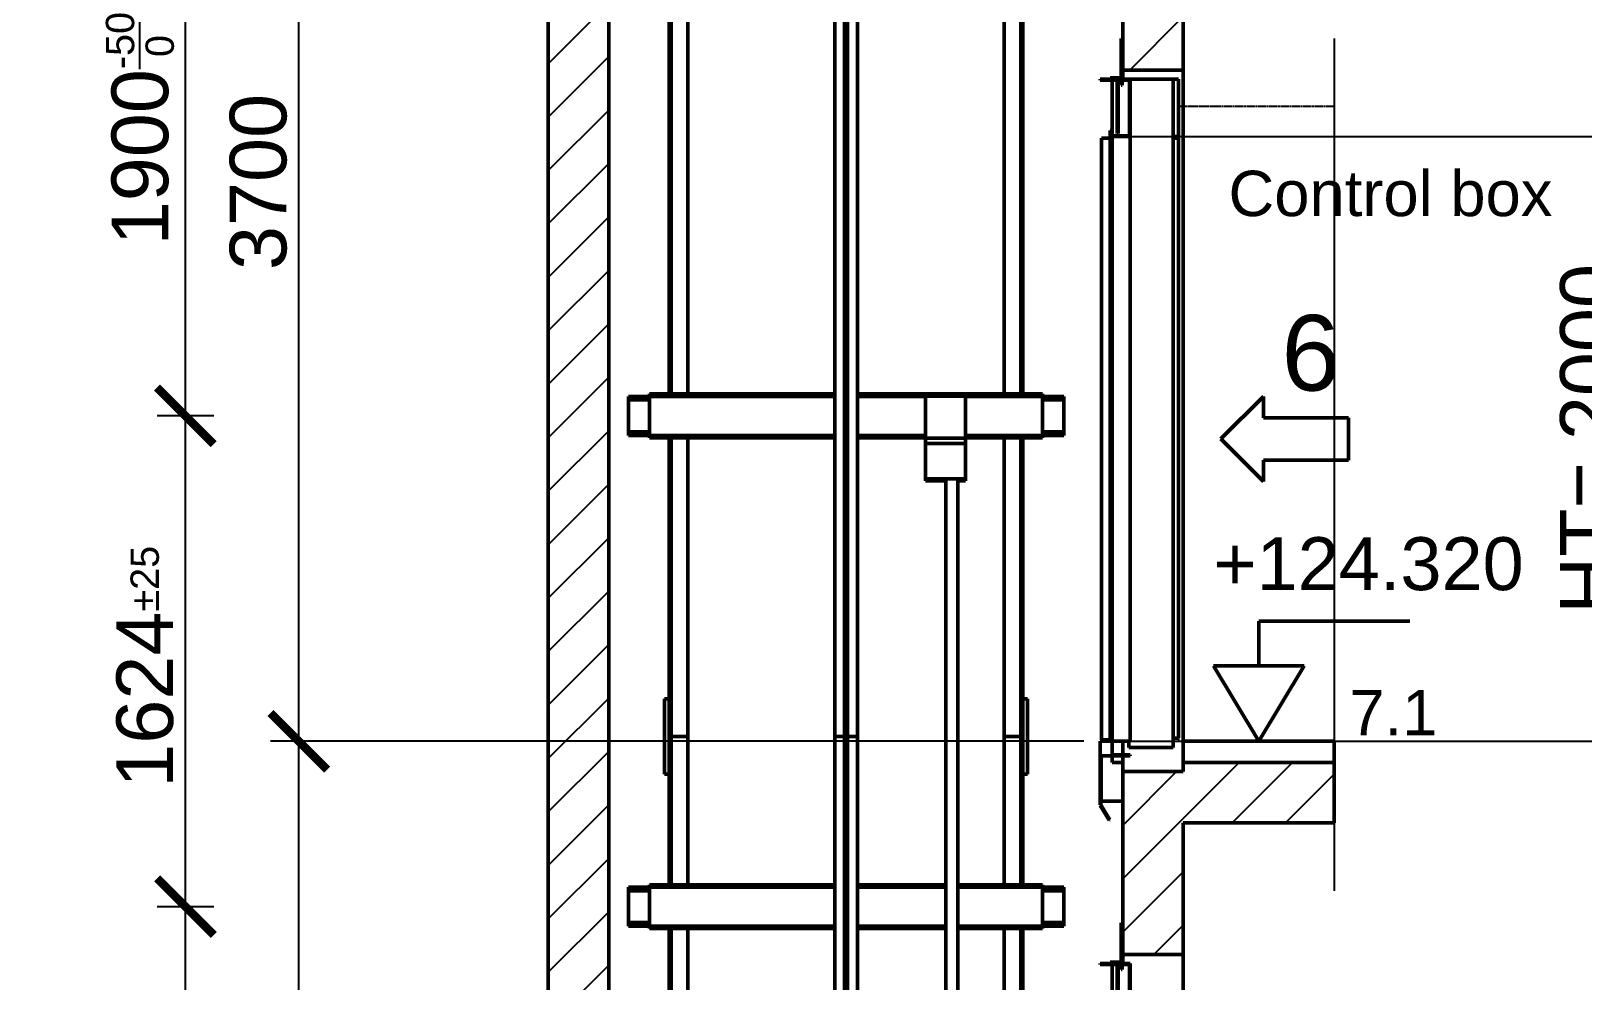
# Model space of a CAD drawing. Header units: millimetres. Extents: x -9546 to 173314, y -46180 to 27253.
# Drawn here: x 68157 to 73290, y -17164 to -14022 of the extents above; entities that cross this region are included whole.
import ezdxf

# ---------------------------------------------------------------- set-up
doc = ezdxf.new("R2010")
doc.units = ezdxf.units.MM
doc.linetypes.add('AM_ISO02W050', pattern=[7.5, 6, -1.5])
doc.linetypes.add('AM_ISO08W050', pattern=[18, 12, -1.5, 3, -1.5])
for name, color, linetype, lineweight in [('AM_0', 7, 'Continuous', 50), ('AM_5', 3, 'Continuous', 25), ('AM_8', 1, 'Continuous', 25), ('LDCar-AM_0', 7, 'Continuous', 50), ('LDCar-AM_4', 3, 'Continuous', 25), ('LDDoorFixingPoints-AM_0', 7, 'Continuous', 50), ('LDGuides-AM_0', 7, 'Continuous', 50), ('LDHallButton-AM_0', 7, 'Continuous', 50), ('LDHallButton-AM_3', 6, 'AM_ISO02W050', 25), ('LDRailBrackets-AM_0', 7, 'Continuous', 50), ('LDShaft-AM_0', 7, 'Continuous', 50), ('LDShaft-AM_5', 3, 'Continuous', 25), ('LDShaft-AM_7', 4, 'AM_ISO08W050', 25)]:
    doc.layers.add(name, color=color, linetype=linetype, lineweight=lineweight)
doc.styles.add('LD', font='ARIALUNI.ttf')
doc.dimstyles.new('LIFT', dxfattribs={"dimtxt": 2.5, "dimasz": 2.5, "dimexe": 1.25, "dimexo": 0, "dimgap": 0.5, "dimtad": 1, "dimdec": 0, "dimzin": 1, "dimdsep": 46, "dimtxsty": 'LD', "dimblk": 'ARCHTICK', "dimcen": 0, "dimdle": 1, "dimclrd": 3, "dimclre": 3, "dimclrt": 4, "dimadec": 0, "dimazin": 0, "dimtp": 0.1, "dimtm": 0.1, "dimtfac": 0.71, "dimtdec": 0, "dimtix": 1, "dimtmove": 0, "dimatfit": 3, "dimfxl": 1, "dimtolj": 1, "dimarcsym": 0})

# ---------------------------------------------------------------- blocks, each defined once
blk = doc.blocks.new('LD_20260611094835_0000028C')
at = {"layer": 'AM_8'}
for p, q in [((-1900, 21611.3), (-1700, 21811.3)), ((23.2, 21590), (200, 21766.8)), ((-1900, 21434.5), (-1700, 21634.5)), ((-1900, 21257.7), (-1700, 21457.7)), ((-1900, 21081), (-1700, 21281)), ((-1900, 20904.2), (-1700, 21104.2)), ((-1900, 20727.4), (-1700, 20927.4)), ((-1900, 20550.6), (-1700, 20750.6)), ((-1900, 20373.9), (-1700, 20573.9)), ((-1900, 20197.1), (-1700, 20397.1)), ((-1900, 20020.3), (-1700, 20220.3)), ((-1900, 19843.5), (-1700, 20043.5)), ((-1900, 19666.8), (-1700, 19866.8)), ((-1900, 19490), (-1700, 19690)), ((-1900, 19313.2), (-1700, 19513.2)), ((-1900, 19136.4), (-1700, 19336.4)), ((0, 18915.1), (384.9, 19300)), ((200, 19291.9), (208.1, 19300)), ((361.7, 19100), (561.7, 19300)), ((0, 19091.9), (178.1, 19270)), ((0, 19268.7), (1.3, 19270)), ((538.4, 19100), (700, 19261.6)), ((-1900, 18959.7), (-1700, 19159.7)), ((-1900, 18782.9), (-1700, 18982.9)), ((0, 18738.3), (200, 18938.3)), ((-1900, 18606.1), (-1700, 18806.1)), ((103.4, 18665), (200, 18761.6)), ((-1900, 18429.3), (-1700, 18629.3))]:
    blk.add_line(p, q, dxfattribs=at)
blk = doc.blocks.new('LD_20260611094835_0000028D')
at = {"layer": 'LDShaft-AM_0'}
for p, q in [((-1900, 24391), (-1900, 0)), ((200, 21590), (200, 24391)), ((-1700, 0), (-1700, 24191)), ((0, 24191), (0, 21590)), ((0, 21590), (0, 21560)), ((0, 21590), (80, 21590)), ((80, 21590), (200, 21590)), ((200, 19270), (200, 21590)), ((0, 19370), (0, 19325.5)), ((0, 19322.5), (0, 19270)), ((700, 19300), (200, 19300)), ((200, 19300), (200, 19270)), ((700, 19100), (700, 19300)), ((80, 19270), (0, 19270)), ((0, 19270), (0, 18665)), ((200, 19270), (80, 19270)), ((200, 18665), (200, 19100)), ((200, 19100), (700, 19100)), ((0, 18665), (0, 18635)), ((0, 18665), (80, 18665)), ((80, 18665), (200, 18665)), ((200, 16445), (200, 18665))]:
    blk.add_line(p, q, dxfattribs=at)
blk = doc.blocks.new('LD_20260611094835_000002BD')
at = {"layer": 'LDCar-AM_0'}
for p, q in [((-40, 2190), (-100, 2190)), ((-100, 2190), (-100, 2187)), ((-100, 2187), (-43, 2187)), ((-60, 2187), (-60, 2003)), ((-43, 2187), (-43, 2010)), ((-30, 2190), (-40, 2190)), ((-40, 2010), (-40, 2190)), ((-30, 2190), (-30, 2170)), ((0, 2190), (-30, 2190)), ((-30, 2170), (-27, 2170)), ((-27, 2170), (-27, 2187)), ((-27, 2187), (-3, 2187)), ((-3, 2187), (-3, 2003)), ((0, 2000), (0, 2190)), ((-63.5, 2020), (-66.5, 2020)), ((-66.5, 2020), (-66.5, 2000)), ((-63.5, 2003), (-63.5, 2020)), ((-3, 2003), (-63.5, 2003)), ((-43, 2010), (-40, 2010)), ((-66.5, 1995), (-95, 1995)), ((-95, 1995), (-95, 5)), ((-66.5, 2000), (0, 2000)), ((-66.5, 5), (-66.5, 1995)), ((-60, 2000), (-60, 0)), ((0, 0), (0, 2000)), ((-60, 0), (-100, 0)), ((-100, 0), (-100, -47.5)), ((-95, 5), (-66.5, 5)), ((-60, -44.5), (-60, 0)), ((-60, 0), (0, 0)), ((-100, -47.5), (-100, -210)), ((-97, -210), (-97, -47.5)), ((-97, -47.5), (-60, -47.5)), ((0, -44.5), (-60, -44.5)), ((-60, -47.5), (0, -47.5)), ((0, -47.5), (0, -44.5)), ((-100, -210), (-97, -210)), ((-97.2, -210.2), (-99.8, -211.8)), ((-99.8, -211.8), (-69.8, -260.8)), ((-67.2, -259.2), (-97.2, -210.2)), ((-69.8, -260.8), (-67.2, -259.2))]:
    blk.add_line(p, q, dxfattribs=at)
blk = doc.blocks.new('LD_20260611094835_000002BF')
at = {"layer": 'LDDoorFixingPoints-AM_0'}
for p, q in [((-1, 35), (-5, 35)), ((-5, 35), (-5, -96)), ((-1, -100), (-1, 35)), ((-5, -96), (-41, -96)), ((-41, -96), (-41, -100)), ((-41, -100), (-1, -100))]:
    blk.add_line(p, q, dxfattribs=at)
blk = doc.blocks.new('LD_ENTRY_FLOOR_R')
for p, q in [((0, 0), (-150, 250)), ((150, 250), (0, 0))]:
    blk.add_line(p, q)
at = {"layer": 'AM_0'}
for p, q in [((0, 397.7), (500, 397.7)), ((0, 250), (0, 397.7)), ((-150, 250), (150, 250))]:
    blk.add_line(p, q, dxfattribs=at)
blk = doc.blocks.new('LD_20260611094835_000002CB')
at = {"layer": 'LDCar-AM_0'}
blk.add_blockref('LD_ENTRY_FLOOR_R', (0, 0), dxfattribs=at)
at = {"layer": 'LDCar-AM_0', "style": 'LD'}
blk.add_text('+124.320', height=175, dxfattribs=at).set_placement((-150, 500))
blk = doc.blocks.new('LD_ENTRY_R')
for p, q in [((0, 0), (140.6, 140.6)), ((140.6, 70.3), (140.6, 140.6)), ((140.6, 70.3), (422, 70.3)), ((422, -70.3), (422, 70.3)), ((0, 0), (140.6, -140.6)), ((140.6, -70.3), (422, -70.3)), ((140.6, -70.3), (140.6, -140.6))]:
    blk.add_line(p, q)
blk = doc.blocks.new('LD_20260611094835_000002CC')
at = {"layer": 'LDCar-AM_0'}
blk.add_blockref('LD_ENTRY_R', (0, 0), dxfattribs=at)
at = {"layer": 'LDCar-AM_0', "style": 'LD'}
blk.add_text('6', height=250, dxfattribs=at).set_placement((200, 160))
blk = doc.blocks.new('LD_20260611094835_000002CD')
at = {"layer": 'LDShaft-AM_0'}
for p, q in [((0, 0), (-35, 0)), ((-35, 0), (-35, -70)), ((0, -70), (0, 0)), ((700, 0), (200, 0)), ((200, 0), (200, -70)), ((700, -70), (700, 0)), ((-35, -70), (0, -70)), ((200, -70), (700, -70))]:
    blk.add_line(p, q, dxfattribs=at)
blk = doc.blocks.new('LD_20260611094835_000002CE')
at = {"layer": 'LDShaft-AM_0'}
for p, q in [((0, 0), (-35, 0)), ((-35, 0), (-35, -1)), ((0, -1), (0, 0)), ((-71, -1), (-71, -151)), ((-35, -1), (-71, -1)), ((-35, -1), (0, -1)), ((0, -151), (0, -22.5)), ((-71, -151), (0, -151))]:
    blk.add_line(p, q, dxfattribs=at)
blk = doc.blocks.new('LD_20260611094835_000002CF')
at = {"layer": 'LDHallButton-AM_0'}
for p, q in [((-33, 2190), (-175, 2190)), ((-15, 2190), (-33, 2190)), ((-33, 2190), (-33, 2000)), ((-33, -20), (-33, 2190)), ((-15, 2000), (-15, 2190)), ((-33, 2000), (-15, 2000)), ((-15, 1995), (-33, 1995)), ((-33, 1995), (-33, 10)), ((-15, 10), (-15, 1995)), ((-180, 0), (-180, -20)), ((-33, 10), (-15, 10)), ((-180, -20), (-33, -20))]:
    blk.add_line(p, q, dxfattribs=at)
at = {"layer": 'LDHallButton-AM_3'}
for p, q in [((500, 2100), (-15, 2100)), ((-15, 2100), (-15, 0)), ((-15, 0), (500, 0))]:
    blk.add_line(p, q, dxfattribs=at)
blk = doc.blocks.new('LD_20260611094835_000002D0')
at = {"layer": 'LDCar-AM_0'}
for p, q in [((-40, 2190), (-100, 2190)), ((-100, 2190), (-100, 2187)), ((-100, 2187), (-43, 2187)), ((-60, 2187), (-60, 2003)), ((-43, 2187), (-43, 2010)), ((-30, 2190), (-40, 2190)), ((-40, 2010), (-40, 2190)), ((-30, 2190), (-30, 2170)), ((0, 2190), (-30, 2190)), ((-30, 2170), (-27, 2170)), ((-27, 2170), (-27, 2187)), ((-27, 2187), (-3, 2187)), ((-3, 2187), (-3, 2003)), ((0, 2000), (0, 2190)), ((-63.5, 2020), (-66.5, 2020)), ((-66.5, 2020), (-66.5, 2000)), ((-63.5, 2003), (-63.5, 2020)), ((-3, 2003), (-63.5, 2003)), ((-43, 2010), (-40, 2010)), ((-66.5, 1995), (-95, 1995)), ((-95, 1995), (-95, 5)), ((-66.5, 2000), (0, 2000)), ((-66.5, 5), (-66.5, 1995)), ((-60, 2000), (-60, 0)), ((0, 0), (0, 2000)), ((-60, 0), (-100, 0)), ((-100, 0), (-100, -47.5)), ((-95, 5), (-66.5, 5)), ((-60, -44.5), (-60, 0)), ((-60, 0), (0, 0)), ((-100, -47.5), (-100, -210)), ((-97, -210), (-97, -47.5)), ((-97, -47.5), (-60, -47.5)), ((0, -44.5), (-60, -44.5)), ((-60, -47.5), (0, -47.5)), ((0, -47.5), (0, -44.5)), ((-100, -210), (-97, -210)), ((-97.2, -210.2), (-99.8, -211.8)), ((-99.8, -211.8), (-69.8, -260.8)), ((-67.2, -259.2), (-97.2, -210.2)), ((-69.8, -260.8), (-67.2, -259.2))]:
    blk.add_line(p, q, dxfattribs=at)
blk = doc.blocks.new('LD_20260611094835_000002D2')
at = {"layer": 'LDDoorFixingPoints-AM_0'}
for p, q in [((-1, 35), (-5, 35)), ((-5, 35), (-5, -96)), ((-1, -100), (-1, 35)), ((-5, -96), (-41, -96)), ((-41, -96), (-41, -100)), ((-41, -100), (-1, -100))]:
    blk.add_line(p, q, dxfattribs=at)
blk = doc.blocks.new('LD_20260611094835_000002D6')
at = {"layer": 'AM_0'}
for p, q in [((45, 65), (-87, 65)), ((-87, 65), (-87, -74)), ((45, -74), (45, 65)), ((45, -74), (-87, -74)), ((-87, -74), (-87, -91.5)), ((-87, -74), (45, -74)), ((45, -91.5), (-87, -91.5)), ((-87, -91.5), (-87, -208.5)), ((45, -91.5), (45, -74)), ((45, -208.5), (45, -91.5)), ((-87, -208.5), (-87, -215)), ((-87, -208.5), (45, -208.5)), ((-87, -215), (-20, -215)), ((-20, -208.5), (-20, -8396.5)), ((20, -8396.5), (20, -208.5)), ((20, -215), (45, -215)), ((45, -215), (45, -208.5))]:
    blk.add_line(p, q, dxfattribs=at)
blk = doc.blocks.new('LD_20260611094835_000002D7')
at = {"layer": 'LDShaft-AM_7'}
blk.add_line((0, -20061), (0, 4980), dxfattribs=at)
blk = doc.blocks.new('LD_20260611094835_000002E3')
at = {"layer": 'LDRailBrackets-AM_0'}
for p, q in [((-650, 64.5), (-720, 64.5)), ((-720, 64.5), (-720, 56.5)), ((-709, 56.5), (-720, 56.5)), ((-720, 56.5), (-720, 52.5)), ((-720, 52.5), (-720, -52.5)), ((-720, 52.5), (-709, 52.5)), ((-650, 56.5), (-709, 56.5)), ((-709, 56.5), (-709, 52.5)), ((-709, 52.5), (-709, 56.5)), ((-709, 52.5), (-650, 52.5)), ((-650, 72.5), (-650, 64.5)), ((-37.5, 72.5), (-650, 72.5)), ((-650, 64.5), (-650, -64.5)), ((-37.5, 64.5), (-650, 64.5)), ((650, 72.5), (37.5, 72.5)), ((263, 64.5), (37.5, 64.5)), ((650, 64.5), (395, 64.5)), ((650, 64.5), (650, 72.5)), ((720, 64.5), (650, 64.5)), ((650, -64.5), (650, 64.5)), ((709, 56.5), (650, 56.5)), ((650, 52.5), (709, 52.5)), ((709, 52.5), (709, 56.5)), ((709, 56.5), (709, 52.5)), ((720, 56.5), (709, 56.5)), ((709, 52.5), (720, 52.5)), ((720, 56.5), (720, 64.5)), ((720, 52.5), (720, 56.5)), ((720, -52.5), (720, 52.5)), ((-709, -52.5), (-720, -52.5)), ((-720, -52.5), (-720, -56.5)), ((-720, -56.5), (-720, -64.5)), ((-720, -56.5), (-709, -56.5)), ((-720, -64.5), (-650, -64.5)), ((-709, -56.5), (-709, -52.5)), ((-650, -52.5), (-709, -52.5)), ((-709, -52.5), (-709, -56.5)), ((-709, -56.5), (-650, -56.5)), ((-650, -64.5), (-37.5, -64.5)), ((-650, -64.5), (-650, -72.5)), ((-650, -72.5), (-37.5, -72.5)), ((37.5, -64.5), (263, -64.5)), ((37.5, -72.5), (263, -72.5)), ((395, -64.5), (650, -64.5)), ((395, -72.5), (650, -72.5)), ((709, -52.5), (650, -52.5)), ((650, -56.5), (709, -56.5)), ((650, -64.5), (720, -64.5)), ((650, -72.5), (650, -64.5)), ((709, -56.5), (709, -52.5)), ((709, -52.5), (709, -56.5)), ((720, -52.5), (709, -52.5)), ((709, -56.5), (720, -56.5)), ((720, -56.5), (720, -52.5)), ((720, -64.5), (720, -56.5))]:
    blk.add_line(p, q, dxfattribs=at)
blk = doc.blocks.new('LD_20260611094835_000002E5')
at = {"layer": 'LDRailBrackets-AM_0'}
for p, q in [((-650, 64.5), (-720, 64.5)), ((-720, 64.5), (-720, 56.5)), ((-709, 56.5), (-720, 56.5)), ((-720, 56.5), (-720, 52.5)), ((-720, 52.5), (-720, -52.5)), ((-720, 52.5), (-709, 52.5)), ((-709, 52.5), (-709, 56.5)), ((-650, 56.5), (-709, 56.5)), ((-709, 56.5), (-709, 52.5)), ((-709, 52.5), (-650, 52.5)), ((-650, 72.5), (-650, 64.5)), ((-37.5, 72.5), (-650, 72.5)), ((-650, 64.5), (-650, -64.5)), ((-37.5, 64.5), (-650, 64.5)), ((330, 72.5), (37.5, 72.5)), ((330, 64.5), (37.5, 64.5)), ((650, 72.5), (370, 72.5)), ((650, 64.5), (370, 64.5)), ((650, 64.5), (650, 72.5)), ((720, 64.5), (650, 64.5)), ((650, -64.5), (650, 64.5)), ((709, 56.5), (650, 56.5)), ((650, 52.5), (709, 52.5)), ((709, 52.5), (709, 56.5)), ((709, 56.5), (709, 52.5)), ((720, 56.5), (709, 56.5)), ((709, 52.5), (720, 52.5)), ((720, 56.5), (720, 64.5)), ((720, 52.5), (720, 56.5)), ((720, -52.5), (720, 52.5)), ((-709, -52.5), (-720, -52.5)), ((-720, -52.5), (-720, -56.5)), ((-720, -56.5), (-720, -64.5)), ((-720, -56.5), (-709, -56.5)), ((-720, -64.5), (-650, -64.5)), ((-650, -52.5), (-709, -52.5)), ((-709, -52.5), (-709, -56.5)), ((-709, -56.5), (-709, -52.5)), ((-709, -56.5), (-650, -56.5)), ((-650, -64.5), (-37.5, -64.5)), ((-650, -64.5), (-650, -72.5)), ((-650, -72.5), (-37.5, -72.5)), ((37.5, -64.5), (330, -64.5)), ((37.5, -72.5), (330, -72.5)), ((370, -64.5), (650, -64.5)), ((370, -72.5), (650, -72.5)), ((709, -52.5), (650, -52.5)), ((650, -56.5), (709, -56.5)), ((650, -64.5), (720, -64.5)), ((650, -72.5), (650, -64.5)), ((709, -52.5), (709, -56.5)), ((720, -52.5), (709, -52.5)), ((709, -56.5), (709, -52.5)), ((709, -56.5), (720, -56.5)), ((720, -56.5), (720, -52.5)), ((720, -64.5), (720, -56.5))]:
    blk.add_line(p, q, dxfattribs=at)
blk = doc.blocks.new('LD_20260611094835_000002F0')
at = {"layer": 'LDGuides-AM_0'}
for p, q in [((24, 1250), (-31, 1250)), ((-31, 1250), (-31, 759.5)), ((31, 1250), (24, 1250)), ((24, 1250), (24, 759.5)), ((24, 759.5), (24, 1250)), ((31, 759.5), (31, 1250)), ((-31, 614.5), (-31, -863.5)), ((24, 614.5), (24, -863.5)), ((24, -863.5), (24, 614.5)), ((31, -863.5), (31, 614.5)), ((-31, -1008.5), (-31, -1250)), ((24, -1008.5), (24, -1250)), ((24, -1250), (24, -1008.5)), ((31, -1250), (31, -1008.5)), ((-31, -1250), (24, -1250)), ((24, -1250), (31, -1250))]:
    blk.add_line(p, q, dxfattribs=at)
blk = doc.blocks.new('LD_20260611094835_000002F1')
at = {"layer": 'AM_0'}
for p, q in [((15, 125), (0, 125)), ((0, 125), (0, -125)), ((15, -125), (15, 125)), ((0, -125), (15, -125))]:
    blk.add_line(p, q, dxfattribs=at)
blk = doc.blocks.new('LD_20260611094835_000002F6')
at = {"layer": 'LDGuides-AM_0'}
for p, q in [((24, 1250), (-31, 1250)), ((-31, 1250), (-31, -117)), ((24, -117), (24, 1250)), ((31, 1250), (24, 1250)), ((24, 1250), (24, -117)), ((31, -117), (31, 1250)), ((-31, -262), (-31, -1250)), ((24, -1250), (24, -262)), ((24, -262), (24, -1250)), ((31, -1250), (31, -262)), ((-31, -1250), (24, -1250)), ((24, -1250), (31, -1250))]:
    blk.add_line(p, q, dxfattribs=at)
blk = doc.blocks.new('LD_20260611094835_00000300')
at = {"layer": 'LDGuides-AM_0'}
for p, q in [((-24, 1250), (-31, 1250)), ((-31, 1250), (-31, -117)), ((-24, -117), (-24, 1250)), ((31, 1250), (-24, 1250)), ((-24, 1250), (-24, -117)), ((31, -117), (31, 1250)), ((-31, -262), (-31, -1250)), ((-24, -1250), (-24, -262)), ((-24, -262), (-24, -1250)), ((31, -1250), (31, -262)), ((-31, -1250), (-24, -1250)), ((-24, -1250), (31, -1250))]:
    blk.add_line(p, q, dxfattribs=at)
blk = doc.blocks.new('LD_20260611094835_0000030D')
at = {"layer": 'LDGuides-AM_0'}
for p, q in [((-24, 1250), (-31, 1250)), ((-31, 1250), (-31, 759.5)), ((-24, 759.5), (-24, 1250)), ((31, 1250), (-24, 1250)), ((-24, 1250), (-24, 759.5)), ((31, 759.5), (31, 1250)), ((-31, 614.5), (-31, -863.5)), ((-24, -863.5), (-24, 614.5)), ((-24, 614.5), (-24, -863.5)), ((31, -863.5), (31, 614.5)), ((-31, -1008.5), (-31, -1250)), ((-24, -1250), (-24, -1008.5)), ((-24, -1008.5), (-24, -1250)), ((31, -1250), (31, -1008.5)), ((-31, -1250), (-24, -1250)), ((-24, -1250), (31, -1250))]:
    blk.add_line(p, q, dxfattribs=at)
blk = doc.blocks.new('LD_20260611094835_0000030E')
at = {"layer": 'AM_0'}
for p, q in [((0, 125), (-15, 125)), ((-15, 125), (-15, -125)), ((0, -125), (0, 125)), ((-15, -125), (0, -125))]:
    blk.add_line(p, q, dxfattribs=at)
blk = doc.blocks.new('LD_20260611094835_00000320')
at = {"layer": 'LDGuides-AM_0'}
for p, q in [((-5, 1250), (-37.5, 1250)), ((-37.5, 1250), (-37.5, -1250)), ((-5, -1250), (-5, 1250)), ((5, 1250), (-5, 1250)), ((-5, 1250), (-5, -1250)), ((37.5, 1250), (5, 1250)), ((5, 1250), (5, -1250)), ((5, -1250), (5, 1250)), ((37.5, -1250), (37.5, 1250)), ((-37.5, -1250), (-5, -1250)), ((-5, -1250), (5, -1250)), ((5, -1250), (37.5, -1250))]:
    blk.add_line(p, q, dxfattribs=at)
blk = doc.blocks.new('LD_20260611094835_00000324')
at = {"layer": 'LDGuides-AM_0'}
for p, q in [((-5, 1250), (-37.5, 1250)), ((-37.5, 1250), (-37.5, -1250)), ((5, 1250), (-5, 1250)), ((-5, 1250), (-5, -1250)), ((-5, -1250), (-5, 1250)), ((5, -1250), (5, 1250)), ((37.5, 1250), (5, 1250)), ((5, 1250), (5, -1250)), ((37.5, -1250), (37.5, 1250)), ((-37.5, -1250), (-5, -1250)), ((-5, -1250), (5, -1250)), ((5, -1250), (37.5, -1250))]:
    blk.add_line(p, q, dxfattribs=at)
blk = doc.blocks.new('_ArchTick')
at = {"color": 0, "linetype": 'ByBlock', "const_width": 0.15}
blk.add_lwpolyline([(-0.5, -0.5), (0.5, 0.5)], dxfattribs=at)
blk = doc.blocks.new('*D2488')
at = {"layer": 'Defpoints', "color": 0, "transparency": 16777216}
for p in [(69042.3, -16371.1), (69867.3, -16371.1), (69867.3, -19296.1)]:
    blk.add_point(p, dxfattribs=at)
at = {"layer": 'LDShaft-AM_5', "color": 3, "lineweight": -2, "transparency": 16777216}
for p, q in [((69042.3, -19371.1), (69042.3, -16296.1)), ((69867.3, -16371.1), (68948.5, -16371.1)), ((69867.3, -19296.1), (68948.5, -19296.1))]:
    blk.add_line(p, q, dxfattribs=at)
at = {"layer": 'LDShaft-AM_5', "color": 3, "lineweight": -2, "transparency": 16777216, "xscale": 187.5, "yscale": 187.5, "zscale": 187.5}
for p, rotation in [((69042.3, -16371.1), 90), ((69042.3, -19296.1), 270)]:
    blk.add_blockref('_ArchTick', p, dxfattribs=dict(at, rotation=rotation))
at = {"layer": 'LDShaft-AM_5', "color": 4, "transparency": 16777216, "insert": (68909, -17833.6), "char_height": 187.5, "attachment_point": 5, "rotation": 90, "style": 'LD'}
blk.add_mtext('\\A1;HE= 2925', dxfattribs=at)
blk = doc.blocks.new('*D2493')
at = {"layer": 'AM_5', "color": 3, "lineweight": -2, "transparency": 16777216}
for p, q in [((66792.3, -35790.1), (66792.3, -12720.1)), ((70852.3, -12795.1), (66698.5, -12795.1)), ((70852.3, -35715.1), (66698.5, -35715.1))]:
    blk.add_line(p, q, dxfattribs=at)
at = {"layer": 'Defpoints', "color": 0, "transparency": 16777216}
for p in [(66792.3, -12795.1), (70852.3, -12795.1), (70852.3, -35715.1)]:
    blk.add_point(p, dxfattribs=at)
at = {"layer": 'AM_5', "color": 3, "lineweight": -2, "transparency": 16777216, "xscale": 187.5, "yscale": 187.5, "zscale": 187.5}
for p, rotation in [((66792.3, -12795.1), 90), ((66792.3, -35715.1), 270)]:
    blk.add_blockref('_ArchTick', p, dxfattribs=dict(at, rotation=rotation))
at = {"layer": 'AM_5', "color": 4, "transparency": 16777216, "insert": (66631.9, -24255.1), "char_height": 187.5, "attachment_point": 5, "rotation": 90, "style": 'LD'}
blk.add_mtext('\\A1;Car Guide rail track length (T75-3/B 75/62/10) = 22920', dxfattribs=at)
blk = doc.blocks.new('*D2512')
at = {"layer": 'Defpoints', "color": 0, "transparency": 16777216}
for p in [(71792.3, -14371.1), (73442.3, -14371.1), (71792.3, -16371.1)]:
    blk.add_point(p, dxfattribs=at)
at = {"layer": 'LDShaft-AM_5', "color": 3, "lineweight": -2, "transparency": 16777216}
for p, q in [((73442.3, -16446.1), (73442.3, -14296.1)), ((71792.3, -14371.1), (73536, -14371.1)), ((71792.3, -16371.1), (73536, -16371.1))]:
    blk.add_line(p, q, dxfattribs=at)
at = {"layer": 'LDShaft-AM_5', "color": 3, "lineweight": -2, "transparency": 16777216, "xscale": 187.5, "yscale": 187.5, "zscale": 187.5}
for p, rotation in [((73442.3, -14371.1), 90), ((73442.3, -16371.1), 270)]:
    blk.add_blockref('_ArchTick', p, dxfattribs=dict(at, rotation=rotation))
at = {"layer": 'LDShaft-AM_5', "color": 4, "transparency": 16777216, "insert": (73309, -15371.1), "char_height": 187.5, "attachment_point": 5, "rotation": 90, "style": 'LD'}
blk.add_mtext('\\A1;HT= 2000', dxfattribs=at)
blk = doc.blocks.new('*D2513')
at = {"layer": 'Defpoints', "color": 0, "transparency": 16777216}
for p in [(68667.3, -16918.1), (68761, -16918.1), (68761, -18541.1)]:
    blk.add_point(p, dxfattribs=at)
at = {"layer": 'LDShaft-AM_5', "color": 3, "lineweight": -2, "transparency": 16777216}
for p, q in [((68667.3, -18616.1), (68667.3, -16843.1)), ((68761, -16918.1), (68573.5, -16918.1)), ((68761, -18541.1), (68573.5, -18541.1))]:
    blk.add_line(p, q, dxfattribs=at)
at = {"layer": 'LDShaft-AM_5', "color": 3, "lineweight": -2, "transparency": 16777216, "xscale": 187.5, "yscale": 187.5, "zscale": 187.5}
for p, rotation in [((68667.3, -16918.1), 90), ((68667.3, -18541.1), 270)]:
    blk.add_blockref('_ArchTick', p, dxfattribs=dict(at, rotation=rotation))
at = {"layer": 'LDShaft-AM_5', "color": 4, "transparency": 16777216, "insert": (68534, -17729.6), "char_height": 187.5, "attachment_point": 5, "rotation": 90, "style": 'LD'}
blk.add_mtext('\\A1;1623', dxfattribs=at)
blk = doc.blocks.new('*D2515')
at = {"layer": 'Defpoints', "color": 0, "transparency": 16777216}
for p in [(68667.3, -15294.6), (68761, -15294.6), (68761, -16918.1)]:
    blk.add_point(p, dxfattribs=at)
at = {"layer": 'LDShaft-AM_5', "color": 3, "lineweight": -2, "transparency": 16777216}
for p, q in [((68667.3, -16993.1), (68667.3, -15219.6)), ((68761, -15294.6), (68573.5, -15294.6)), ((68761, -16918.1), (68573.5, -16918.1))]:
    blk.add_line(p, q, dxfattribs=at)
at = {"layer": 'LDShaft-AM_5', "color": 3, "lineweight": -2, "transparency": 16777216, "xscale": 187.5, "yscale": 187.5, "zscale": 187.5}
for p, rotation in [((68667.3, -15294.6), 90), ((68667.3, -16918.1), 270)]:
    blk.add_blockref('_ArchTick', p, dxfattribs=dict(at, rotation=rotation))
at = {"layer": 'LDShaft-AM_5', "color": 4, "transparency": 16777216, "insert": (68534, -16106.4), "char_height": 187.5, "attachment_point": 5, "rotation": 90, "style": 'LD'}
blk.add_mtext('\\A1;1624\\H0.5x;\\S±25 ', dxfattribs=at)
blk = doc.blocks.new('*D2520')
at = {"layer": 'AM_5', "color": 3, "lineweight": -2, "transparency": 16777216}
for p, q in [((69042.3, -16446.1), (69042.3, -12596.1)), ((71638.3, -12671.1), (68948.5, -12671.1)), ((71638.3, -16371.1), (68948.5, -16371.1))]:
    blk.add_line(p, q, dxfattribs=at)
at = {"layer": 'Defpoints', "color": 0, "transparency": 16777216}
for p in [(69042.3, -12671.1), (71638.3, -12671.1), (71638.3, -16371.1)]:
    blk.add_point(p, dxfattribs=at)
at = {"layer": 'AM_5', "color": 3, "lineweight": -2, "transparency": 16777216, "xscale": 187.5, "yscale": 187.5, "zscale": 187.5}
for p, rotation in [((69042.3, -12671.1), 90), ((69042.3, -16371.1), 270)]:
    blk.add_blockref('_ArchTick', p, dxfattribs=dict(at, rotation=rotation))
at = {"layer": 'AM_5', "color": 4, "transparency": 16777216, "insert": (68909, -14521.1), "char_height": 187.5, "attachment_point": 5, "rotation": 90, "style": 'LD'}
blk.add_mtext('\\A1;3700', dxfattribs=at)
blk = doc.blocks.new('*D2523')
at = {"layer": 'Defpoints', "color": 0, "transparency": 16777216}
for p in [(68667.3, -13394.6), (68761, -13394.6), (68761, -15294.6)]:
    blk.add_point(p, dxfattribs=at)
at = {"layer": 'LDShaft-AM_5', "color": 3, "lineweight": -2, "transparency": 16777216}
for p, q in [((68667.3, -15369.6), (68667.3, -13319.6)), ((68761, -13394.6), (68573.5, -13394.6)), ((68761, -15294.6), (68573.5, -15294.6))]:
    blk.add_line(p, q, dxfattribs=at)
at = {"layer": 'LDShaft-AM_5', "color": 3, "lineweight": -2, "transparency": 16777216, "xscale": 187.5, "yscale": 187.5, "zscale": 187.5}
for p, rotation in [((68667.3, -13394.6), 90), ((68667.3, -15294.6), 270)]:
    blk.add_blockref('_ArchTick', p, dxfattribs=dict(at, rotation=rotation))
at = {"layer": 'LDShaft-AM_5', "color": 4, "transparency": 16777216, "insert": (68516.7, -14344.6), "char_height": 187.5, "attachment_point": 5, "rotation": 90, "style": 'LD'}
blk.add_mtext('\\A1;1900\\H0.5x;\\S-50/0 ', dxfattribs=at)
blk = doc.blocks.new('*D2524')
at = {"layer": 'AM_5', "color": 3, "lineweight": -2, "transparency": 16777216}
for p, q in [((67542.3, -35790.1), (67542.3, -12910.1)), ((71406.3, -12985.1), (67448.5, -12985.1)), ((71406.3, -35715.1), (67448.5, -35715.1))]:
    blk.add_line(p, q, dxfattribs=at)
at = {"layer": 'Defpoints', "color": 0, "transparency": 16777216}
for p in [(67542.3, -12985.1), (71406.3, -12985.1), (71406.3, -35715.1)]:
    blk.add_point(p, dxfattribs=at)
at = {"layer": 'AM_5', "color": 3, "lineweight": -2, "transparency": 16777216, "xscale": 187.5, "yscale": 187.5, "zscale": 187.5}
for p, rotation in [((67542.3, -12985.1), 90), ((67542.3, -35715.1), 270)]:
    blk.add_blockref('_ArchTick', p, dxfattribs=dict(at, rotation=rotation))
at = {"layer": 'AM_5', "color": 4, "transparency": 16777216, "insert": (67381.9, -24350.1), "char_height": 187.5, "attachment_point": 5, "rotation": 90, "style": 'LD'}
blk.add_mtext('\\A1;Counterweight Guide rail track length (T75-3/B 75/62/10) = 22730', dxfattribs=at)
blk = doc.blocks.new('*D2529')
at = {"layer": 'AM_5', "color": 3, "lineweight": -2, "transparency": 16777216}
for p, q in [((73817.3, -34521.1), (73817.3, -16296.1)), ((71767.3, -16371.1), (73911, -16371.1)), ((71767.3, -34446.1), (73911, -34446.1))]:
    blk.add_line(p, q, dxfattribs=at)
at = {"layer": 'Defpoints', "color": 0, "transparency": 16777216}
for p in [(71767.3, -16371.1), (73817.3, -16371.1), (71767.3, -34446.1)]:
    blk.add_point(p, dxfattribs=at)
at = {"layer": 'AM_5', "color": 3, "lineweight": -2, "transparency": 16777216, "xscale": 187.5, "yscale": 187.5, "zscale": 187.5}
for p, rotation in [((73817.3, -16371.1), 90), ((73817.3, -34446.1), 270)]:
    blk.add_blockref('_ArchTick', p, dxfattribs=dict(at, rotation=rotation))
at = {"layer": 'AM_5', "color": 4, "transparency": 16777216, "insert": (73677.1, -25408.6), "char_height": 187.5, "attachment_point": 5, "rotation": 90, "style": 'LD'}
blk.add_mtext('\\A1;HQ= 18075', dxfattribs=at)
blk = doc.blocks.new('*D2537')
at = {"layer": 'AM_5', "color": 3, "lineweight": -2, "transparency": 16777216}
for p, q in [((73817.3, -16446.1), (73817.3, -11475.1)), ((71767.3, -11550.1), (73911, -11550.1)), ((71767.3, -16371.1), (73911, -16371.1))]:
    blk.add_line(p, q, dxfattribs=at)
at = {"layer": 'Defpoints', "color": 0, "transparency": 16777216}
for p in [(71767.3, -11550.1), (73817.3, -11550.1), (71767.3, -16371.1)]:
    blk.add_point(p, dxfattribs=at)
at = {"layer": 'AM_5', "color": 3, "lineweight": -2, "transparency": 16777216, "xscale": 187.5, "yscale": 187.5, "zscale": 187.5}
for p, rotation in [((73817.3, -11550.1), 90), ((73817.3, -16371.1), 270)]:
    blk.add_blockref('_ArchTick', p, dxfattribs=dict(at, rotation=rotation))
at = {"layer": 'AM_5', "color": 4, "transparency": 16777216, "insert": (73682.8, -13960.6), "char_height": 187.5, "attachment_point": 5, "rotation": 90, "style": 'LD'}
blk.add_mtext('\\A1;HSK=4821{\\H0.5x; \\S^ ;} ', dxfattribs=at)
blk = doc.blocks.new('LD_20260611094835_0000032B')
at = {"layer": 'LDCar-AM_4'}
blk.add_line((700, 21695), (700, 18875), dxfattribs=at)

msp = doc.modelspace()

# ---------------------------------------------------------------- block references
for name, p in [('LD_20260611094835_000002D7', (70852.3, -16105.1)), ('LD_20260611094835_0000028C', (71767.3, -35741.1)), ('LD_20260611094835_0000028D', (71767.3, -35741.1)), ('LD_20260611094835_00000300', (70298.3, -15105.1)), ('LD_20260611094835_00000324', (70852.3, -15105.1)), ('LD_20260611094835_000002F6', (71406.3, -15105.1)), ('LD_20260611094835_000002D2', (71767.3, -14081.1)), ('LD_20260611094835_0000032B', (71767.3, -35741.1)), ('LD_20260611094835_000002D0', (71792.3, -16371.1)), ('LD_20260611094835_000002CF', (71967.3, -16371.1)), ('LD_20260611094835_000002CC', (72092.3, -15371.1)), ('LD_20260611094835_000002E3', (70852.3, -15294.6)), ('LD_20260611094835_000002D6', (71202.3, -15294.6)), ('LD_20260611094835_000002CB', (72217.3, -16371.1)), ('LD_20260611094835_0000030E', (70267.3, -16355.1)), ('LD_20260611094835_000002F1', (71437.3, -16355.1)), ('LD_20260611094835_0000030D', (70298.3, -17605.1)), ('LD_20260611094835_00000320', (70852.3, -17605.1)), ('LD_20260611094835_000002F0', (71406.3, -17605.1)), ('LD_20260611094835_000002CD', (71767.3, -16371.1)), ('LD_20260611094835_000002CE', (71767.3, -16418.6)), ('LD_20260611094835_000002E5', (70852.3, -16918.1)), ('LD_20260611094835_000002BF', (71767.3, -17006.1)), ('LD_20260611094835_000002BD', (71792.3, -19296.1))]:
    msp.add_blockref(name, p)

# ---------------------------------------------------------------- texts
at = {"layer": 'LDShaft-AM_0', "char_height": 150, "attachment_point": 7, "style": 'LD'}
for s, insert in [('\\fArial Unicode MS|b0|i0;\\l\\C256;Control box', (72117.3, -14636.1)), ('\\fArial Unicode MS|b0|i0;\\l\\C256;7.1', (72517.3, -16351.1))]:
    msp.add_mtext(s, dxfattribs=dict(at, insert=insert))

# ---------------------------------------------------------------- dimensions: what is measured, and where the dimension line sits
at = {"layer": 'AM_5'}
for base, p1, p2, text, picture, middle in [((73817.3, -11550.1), (71767.3, -16371.1), (71767.3, -11550.1), 'HSK=<>{\\H0.5x; \\S^ ;} ', '*D2537', (73682.8, -13960.6)), ((66792.3, -12795.1), (70852.3, -35715.1), (70852.3, -12795.1), 'Car Guide rail track length (T75-3/B 75/62/10) = <>', '*D2493', (66631.9, -24255.1)), ((67542.3, -12985.1), (71406.3, -35715.1), (71406.3, -12985.1), 'Counterweight Guide rail track length (T75-3/B 75/62/10) = <>', '*D2524', (67381.9, -24350.1)), ((73817.3, -16371.1), (71767.3, -34446.1), (71767.3, -16371.1), 'HQ= <>', '*D2529', (73677.1, -25408.6))]:
    dim = msp.add_linear_dim(base=base, p1=p1, p2=p2, angle=90, text=text, dimstyle='LIFT', override={"dimscale": 75, "dimtxt": 2.5, "dimtix": 1}, dxfattribs=at)
    dim.commit()
    dim.dimension.update_dxf_attribs({"geometry": picture, "text_midpoint": middle})
dim = msp.add_linear_dim(base=(69042.3, -12671.1), p1=(71638.3, -16371.1), p2=(71638.3, -12671.1), angle=90, dimstyle='LIFT', override={"dimscale": 75, "dimtxt": 2.5, "dimtix": 1}, dxfattribs=at)
dim.commit()
dim.dimension.update_dxf_attribs({"geometry": '*D2520', "text_midpoint": (68909, -14521.1)})
at = {"layer": 'LDShaft-AM_5'}
for base, p1, p2, text, picture, middle in [((68667.3, -13394.6), (68761, -15294.6), (68761, -13394.6), '<>\\H0.5x;\\S-50/0 ', '*D2523', (68516.7, -14344.6)), ((73442.3, -14371.1), (71792.3, -16371.1), (71792.3, -14371.1), 'HT= <>', '*D2512', (73309, -15371.1)), ((68667.2605225, -15294.6445806), (68761.0105225, -16918.1445806), (68761.0105225, -15294.6445806), '<>\\H0.5x;\\S±25 ', '*D2515', (68533.9641377, -16106.3945806)), ((69042.3, -16371.1), (69867.3, -19296.1), (69867.3, -16371.1), 'HE= <>', '*D2488', (68909, -17833.6))]:
    dim = msp.add_linear_dim(base=base, p1=p1, p2=p2, angle=90, text=text, dimstyle='LIFT', override={"dimscale": 75, "dimtxt": 2.5, "dimtix": 1}, dxfattribs=at)
    dim.commit()
    dim.dimension.update_dxf_attribs({"geometry": picture, "text_midpoint": middle})
dim = msp.add_linear_dim(base=(68667.3, -16918.1), p1=(68761, -18541.1), p2=(68761, -16918.1), angle=90, dimstyle='LIFT', override={"dimscale": 75, "dimtxt": 2.5, "dimtix": 1}, dxfattribs=at)
dim.commit()
dim.dimension.update_dxf_attribs({"geometry": '*D2513', "text_midpoint": (68534, -17729.6)})

doc.saveas('drawing.dxf')
